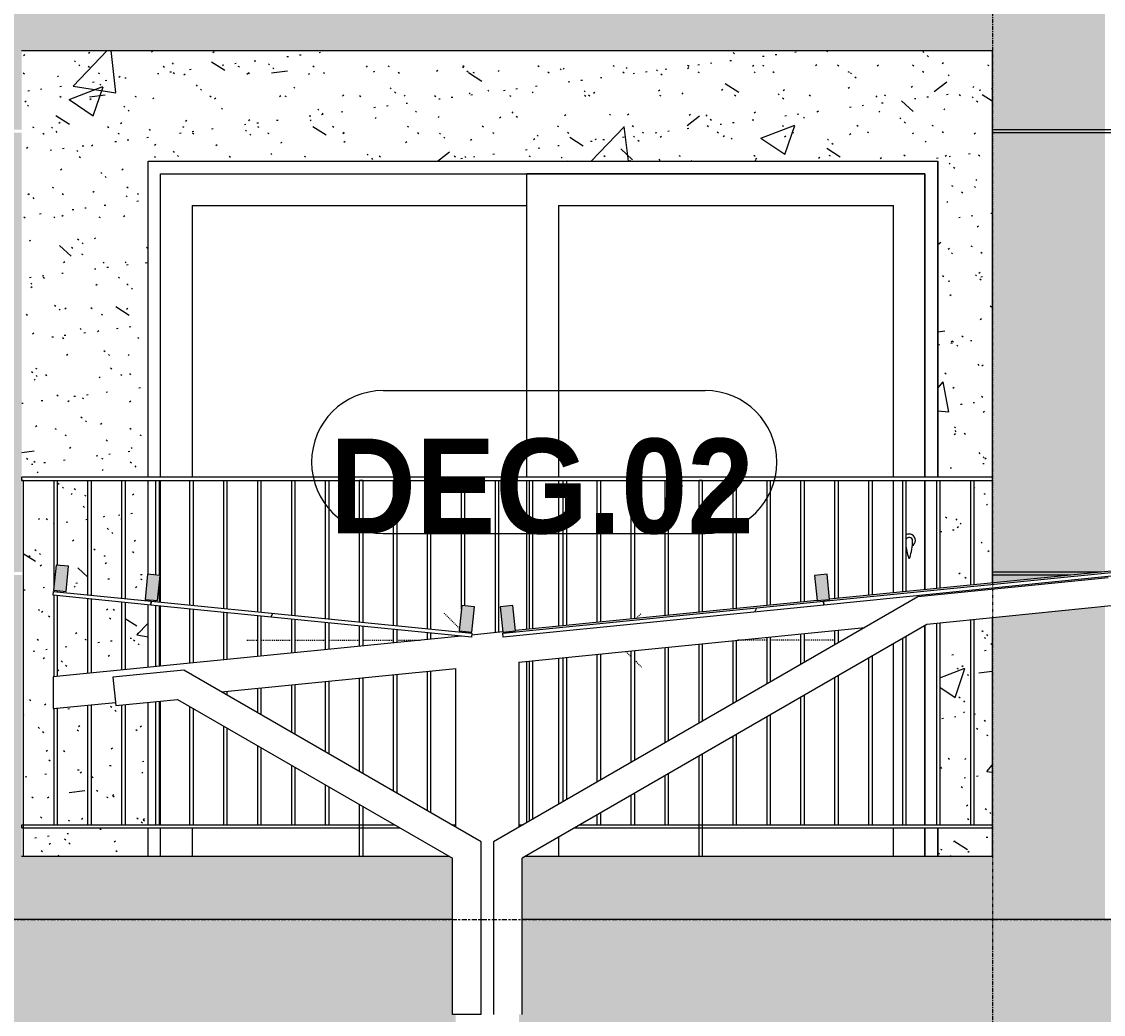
# Model space of a CAD drawing. Header units: millimetres. Extents: x 1240 to 198004, y -7796 to 35300.
# Drawn here: x 69962 to 73387, y 1900 to 5042 of the extents above; entities that cross this region are included whole.
import ezdxf

# ---------------------------------------------------------------- set-up
doc = ezdxf.new("R2010")
doc.units = ezdxf.units.MM
for name, pattern in [('Centre', [31.75, 6.35, -4.7625, 15.875, -4.7625]), ('Dash', [6, 3, -3]), ('Dash 1_8_', [6.35, 3.175, -3.175]), ('Grid Line', [22.225, 12.7, -3.175, 3.175, -3.175])]:
    doc.linetypes.add(name, pattern=pattern)
for name, color, linetype, lineweight in [('0-1', 7, 'Continuous', 5), ('A-AREA', 32, 'Dash 1_8_', 9), ('A-DOOR', 31, 'Continuous', 9), ('A-DOOR-FRAM', 31, 'Continuous', 9), ('A-DOOR-HDLN', 31, 'Dash', 18), ('A-DOOR-IDEN', 31, 'Continuous', 9), ('A-FLOR-HRAL', 11, 'Continuous', 9), ('A-FLOR-LEVL-2', 51, 'Centre', 9), ('A-GLAZ-CURT', 52, 'Continuous', 9), ('A-GLAZ-CWMG', 51, 'Continuous', 9), ('A-WALL', 113, 'Continuous', 9), ('A-WALL-PATT-2', 9, 'Continuous', 9), ('A-WALL-PATT-3', 111, 'Continuous', 5), ('I-WALL-1', 7, 'Continuous', 9), ('S-COLS', 52, 'Continuous', 9), ('S-GRID-1', 1, 'Grid Line', 9)]:
    doc.layers.add(name, color=color, linetype=linetype, lineweight=lineweight)
doc.styles.add('Arial_B_2', font='arialbd.ttf', dxfattribs={"width": 0.9, "height": 300})
pattern_1 = [(63.435, (2168, 104.33), (-0.0014, 1524.001), [532.463, -2875.304]), (63.435, (644, 104.33), (-0.0014, 1524.001), [532.463, -2875.304]), (63.435, (2897.55, 398.8), (-0.0014, 1524.001), [532.463, -2875.304]), (63.435, (1373.55, 398.8), (-0.0014, 1524.001), [532.463, -2875.304]), (63.435, (2787.1, 294.83), (-0.0014, 1524.001), [532.463, -2875.304]), (63.435, (1263.1, 294.83), (-0.0014, 1524.001), [532.463, -2875.304]), (63.435, (2674.6, 890.1), (-0.0014, 1524.001), [258.802, -3148.965]), (63.435, (1150.6, 890.1), (-0.0014, 1524.001), [258.802, -3148.965]), (63.435, (2600.96, 797.95), (-0.0014, 1524.001), [532.463, -2875.304]), (63.435, (1076.96, 797.95), (-0.0014, 1524.001), [532.463, -2875.304]), (63.435, (2613.95, 864.1), (-0.0014, 1524.001), [532.463, -2875.304]), (63.435, (1089.95, 864.1), (-0.0014, 1524.001), [532.463, -2875.304]), (63.435, (1999.1, 573.94), (-0.0014, 1524.001), [532.463, -2875.304]), (63.435, (475.1, 573.94), (-0.0014, 1524.001), [532.463, -2875.304]), (63.435, (2012.1, 651.9), (-0.0014, 1524.001), [532.463, -2875.304]), (63.435, (488.1, 651.9), (-0.0014, 1524.001), [532.463, -2875.304]), (63.435, (2015.6, 708.1), (-0.0014, 1524.001), [532.463, -2875.304]), (63.435, (491.6, 708.1), (-0.0014, 1524.001), [532.463, -2875.304])]

# ---------------------------------------------------------------- blocks, each defined once
blk = doc.blocks.new('NCV_TKTC_TANG 1_rvt-1-TKCS_MẶT ĐỨNG NỘI KHU 1')
at = {"layer": 'A-WALL-PATT-2'}
h = blk.add_hatch(dxfattribs=at)
h.set_pattern_fill('FP_5', color=256, style=0, pattern_type=2)
h.set_pattern_definition([(50, (377.7, 0), (1093.104, -95.634), [114.3, -1257.3]), (355, (377.7, 0), (-211.457, 1146.341), [91.44, -1005.84]), (100.451, (468.8, -8), (881.656, 1050.7), [97.14, -1068.54]), (46.184, (377.7, 304.8), (1626.475, -252.257), [171.45, -1885.95]), (96.636, (513.3, 283.8), (1424.416, 1484.565), [145.71, -1602.81]), (351.184, (377.7, 304.8), (1424.43, 1484.55), [137.16, -1508.76]), (21, (530.1, 228.6), (909.686, -613.591), [114.3, -1257.3]), (326, (530.1, 228.6), (370.812, 1105.129), [91.44, -1005.84]), (71.451, (606, 177.5), (1280.503, 491.528), [97.14, -1068.54]), (37.5, (377.74, 0), (18.5313, 507.3303), [50.292, -943.356, 50.292, -970.788, -1009.65]), (37.5, (377.74, 0), (18.5313, 507.3303), [-2014.728, 50.292, -959.358]), (7.5, (377.74, 0), (400.9178, 601.0836), [50.292, -531.876, 50.292, -920.496, -384.81]), (7.5, (377.74, 0), (400.9178, 601.0836), [-1552.956, 50.292, -334.518]), (327.5, (37.9, 0), (813.5452, -34.3737), [50.292, -330.708, 50.292, -1138.428, -1577.34]), (327.5, (37.9, 0), (813.5452, -34.3737), [-1569.72, 50.292, -1527.048]), (317.5, (-114.5, 0), (888.7755, 152.56), [50.292, -445.008, 50.292, -739.14, -1120.14]), (317.5, (-114.5, 0), (888.7755, 152.56), [-1284.732, 50.292, -1069.848])])
h.paths.add_polyline_path([(70309.3, 2400), (70362.4, 2400), (70362.4, 2490), (69966.9, 2490), (69966.9, 2400), (69996.9, 2400)])
h.paths.add_polyline_path([(72862.4, 2400), (73035.3, 2400), (73035.3, 2490), (72862.4, 2490), (72862.4, 2483.2)])
h.paths.add_polyline_path([(69966.9, 2500), (70064.4, 2500), (70064.4, 2867.8), (70061.8, 2867.6), (70061.8, 2968), (70064.4, 2968.3), (70064.4, 3226.1), (70061.2, 3226.5), (70062.8, 3238.4), (70064.4, 3238.4), (70064.4, 3590), (69966.9, 3590), (69966.9, 2867.6)])
h.paths.add_polyline_path([(72976.9, 2500), (73035.3, 2500), (73035.3, 3154.8), (72976.9, 3149), (72976.9, 2968)])
h.paths.add_polyline_path([(70362.4, 2500), (70362.4, 2887.6), (70289.4, 2880.3), (70289.4, 2500), (70309.3, 2500)])
h.paths.add_polyline_path([(72966.9, 2500), (72966.9, 3148), (72869.4, 3138.3), (72869.4, 2500), (72892.6, 2500)])
h.paths.add_polyline_path([(70074.4, 2500), (70171.9, 2500), (70171.9, 2878.6), (70074.4, 2867.6), (70074.4, 2866.9)])
h.paths.add_polyline_path([(70181.9, 2500), (70279.4, 2500), (70279.4, 2879.3), (70259.9, 2877.3), (70258.9, 2887.3), (70181.9, 2879.6), (70181.9, 2867.6)])
h.paths.add_polyline_path([(70074.4, 2969.3), (70171.9, 2979.1), (70171.9, 3215.4), (70074.4, 3225.1), (70074.4, 2995)])
h.paths.add_polyline_path([(70181.9, 2980.1), (70279.4, 2989.8), (70279.4, 3204.6), (70181.9, 3214.4), (70181.9, 2989.3)])
h.paths.add_polyline_path([(70289.4, 2990.8), (70362.4, 2998.1), (70362.4, 3196.4), (70289.4, 3203.6), (70289.4, 2995)])
h.paths.add_polyline_path([(70362.4, 3208.4), (70362.4, 3212.4), (70352.5, 3213.4), (70360.5, 3293), (70362.4, 3293), (70362.4, 3590), (70289.4, 3590), (70289.4, 3215.7), (70352.5, 3209.4)])
h.paths.add_polyline_path([(70279.4, 3216.7), (70279.4, 3590), (70181.9, 3590), (70181.9, 3226.5)])
h.paths.add_polyline_path([(70171.9, 3227.5), (70171.9, 3590), (70074.4, 3590), (70074.4, 3321.6), (70110.6, 3318), (70102.6, 3238.4), (70074.4, 3237.2), (70134.9, 3231.2)])
h.paths.add_polyline_path([(70074.4, 3238.4), (70102.6, 3238.4), (70074.4, 3241.2)])
h.paths.add_polyline_path([(72869.4, 3248.8), (72966.9, 3258.6), (72966.9, 3590), (72869.4, 3590), (72869.4, 3282)])
h.paths.add_polyline_path([(72976.9, 3259.6), (73035.3, 3265.4), (73035.3, 3590), (72976.9, 3590), (72976.9, 3282)])
h.paths.add_polyline_path([(70192, 3600), (70362.4, 3600), (70362.4, 4600), (72862.4, 4600), (72862.4, 3600), (73035.3, 3600), (73035.3, 4950), (69961.9, 4950), (69961.9, 3600), (70061.8, 3600)])
h = blk.add_hatch(dxfattribs=at)
h.set_pattern_fill('FP_4', color=256, style=0, pattern_type=2)
h.set_pattern_definition([(37.5, (377.74, 0), (-4.79953, 146.8239), [5.029, -110.795, 5.029, -124.511, -123.825]), (37.5, (377.74, 0), (-4.79953, 146.8239), [-245.364, 5.029, -118.796]), (7.5, (377.74, 0), (134.85743, 215.0472), [5.029, -57.455, 5.029, -99.365, -40.005]), (7.5, (377.74, 0), (134.85743, 215.0472), [-166.878, 5.029, -34.976]), (327.5, (284.02, 0), (237.29776, 0.4316), [5.029, -33.071, 5.029, -132.131, -179.07]), (327.5, (284.02, 0), (237.29776, 0.4316), [-175.26, 5.029, -174.041]), (317.5, (284.02, 0), (229.06706, 66.8792), [5.029, -14.021, 5.029, -84.887, -102.87]), (317.5, (284.02, 0), (229.06706, 66.8792), [-108.966, 5.029, -97.841])])
h.paths.add_polyline_path([(70309.3, 2400), (70362.4, 2400), (70362.4, 2490), (69966.9, 2490), (69966.9, 2400), (69996.9, 2400)])
h.paths.add_polyline_path([(72862.4, 2400), (73035.3, 2400), (73035.3, 2490), (72862.4, 2490), (72862.4, 2483.2)])
h.paths.add_polyline_path([(69966.9, 2500), (70064.4, 2500), (70064.4, 2867.8), (70061.8, 2867.6), (70061.8, 2968), (70064.4, 2968.3), (70064.4, 3226.1), (70061.2, 3226.5), (70062.8, 3238.4), (70064.4, 3238.4), (70064.4, 3590), (69966.9, 3590), (69966.9, 2867.6)])
h.paths.add_polyline_path([(72976.9, 2500), (73035.3, 2500), (73035.3, 3154.8), (72976.9, 3149), (72976.9, 2968)])
h.paths.add_polyline_path([(70362.4, 2500), (70362.4, 2887.6), (70289.4, 2880.3), (70289.4, 2500), (70309.3, 2500)])
h.paths.add_polyline_path([(72966.9, 2500), (72966.9, 3148), (72869.4, 3138.3), (72869.4, 2500), (72892.6, 2500)])
h.paths.add_polyline_path([(70074.4, 2500), (70171.9, 2500), (70171.9, 2878.6), (70074.4, 2867.6), (70074.4, 2866.9)])
h.paths.add_polyline_path([(70181.9, 2500), (70279.4, 2500), (70279.4, 2879.3), (70259.9, 2877.3), (70258.9, 2887.3), (70181.9, 2879.6), (70181.9, 2867.6)])
h.paths.add_polyline_path([(70074.4, 2969.3), (70171.9, 2979.1), (70171.9, 3215.4), (70074.4, 3225.1), (70074.4, 2995)])
h.paths.add_polyline_path([(70181.9, 2980.1), (70279.4, 2989.8), (70279.4, 3204.6), (70181.9, 3214.4), (70181.9, 2989.3)])
h.paths.add_polyline_path([(70289.4, 2990.8), (70362.4, 2998.1), (70362.4, 3196.4), (70289.4, 3203.6), (70289.4, 2995)])
h.paths.add_polyline_path([(70362.4, 3208.4), (70362.4, 3212.4), (70352.5, 3213.4), (70360.5, 3293), (70362.4, 3293), (70362.4, 3590), (70289.4, 3590), (70289.4, 3215.7), (70352.5, 3209.4)])
h.paths.add_polyline_path([(70279.4, 3216.7), (70279.4, 3590), (70181.9, 3590), (70181.9, 3226.5)])
h.paths.add_polyline_path([(70171.9, 3227.5), (70171.9, 3590), (70074.4, 3590), (70074.4, 3321.6), (70110.6, 3318), (70102.6, 3238.4), (70074.4, 3237.2), (70134.9, 3231.2)])
h.paths.add_polyline_path([(70074.4, 3238.4), (70102.6, 3238.4), (70074.4, 3241.2)])
h.paths.add_polyline_path([(72869.4, 3248.8), (72966.9, 3258.6), (72966.9, 3590), (72869.4, 3590), (72869.4, 3282)])
h.paths.add_polyline_path([(72976.9, 3259.6), (73035.3, 3265.4), (73035.3, 3590), (72976.9, 3590), (72976.9, 3282)])
h.paths.add_polyline_path([(70192, 3600), (70362.4, 3600), (70362.4, 4600), (72862.4, 4600), (72862.4, 3600), (73035.3, 3600), (73035.3, 4950), (69961.9, 4950), (69961.9, 3600), (70061.8, 3600)])
at = {"layer": 'I-WALL-1'}
for p, q in [((70362.4, 3600), (70362.4, 4600)), ((70362.4, 4600), (72862.4, 4600)), ((72862.4, 4600), (72862.4, 3600)), ((70362.4, 3292.8), (70362.4, 3590)), ((70362.4, 3208.4), (70362.4, 3212.4)), ((70362.4, 2998.1), (70362.4, 3196.4)), ((70362.4, 2500), (70362.4, 2887.6)), ((70362.4, 2400), (70362.4, 2490)), ((72862.4, 2490), (72862.4, 2400))]:
    blk.add_line(p, q, dxfattribs=at)
blk = doc.blocks.new('Railing - 10mm-V46-TKCS_MẶT ĐỨNG NỘI KHU 1')
at = {"layer": 'A-FLOR-HRAL'}
for p, q in [((70064.4, 3258.4), (70064.4, 3590)), ((70074.4, 3590), (70074.4, 3321.6)), ((70064.4, 3238.2), (70064.4, 3242.2)), ((70064.4, 2968.1), (70064.4, 3226.1)), ((70074.4, 3241.2), (70074.4, 3237.2)), ((70074.4, 3225.1), (70074.4, 2969.3)), ((70064.4, 2500), (70064.4, 2867.8)), ((70074.4, 2868.8), (70074.4, 2500))]:
    blk.add_line(p, q, dxfattribs=at)
blk = doc.blocks.new('Railing - 10mm-V47-TKCS_MẶT ĐỨNG NỘI KHU 1')
at = {"layer": 'A-FLOR-HRAL'}
for p, q in [((70171.9, 3227.5), (70171.9, 3590)), ((70181.9, 3590), (70181.9, 3226.5)), ((70171.9, 2979.1), (70171.9, 3215.4)), ((70181.9, 3214.4), (70181.9, 2980.1)), ((70171.9, 2500), (70171.9, 2878.6)), ((70181.9, 2879.6), (70181.9, 2500))]:
    blk.add_line(p, q, dxfattribs=at)
blk = doc.blocks.new('Railing - 10mm-V48-TKCS_MẶT ĐỨNG NỘI KHU 1')
at = {"layer": 'A-FLOR-HRAL'}
for p, q in [((70279.4, 3216.7), (70279.4, 3590)), ((70289.4, 3590), (70289.4, 3215.7)), ((70279.4, 2989.8), (70279.4, 3204.6)), ((70289.4, 3203.6), (70289.4, 2990.8)), ((70279.4, 2500), (70279.4, 2879.3)), ((70289.4, 2880.3), (70289.4, 2500))]:
    blk.add_line(p, q, dxfattribs=at)
blk = doc.blocks.new('Railing - 10mm-V49-TKCS_MẶT ĐỨNG NỘI KHU 1')
at = {"layer": 'A-FLOR-HRAL'}
for p, q in [((70386.9, 3290.4), (70386.9, 3590)), ((70396.9, 3590), (70396.9, 3289.4)), ((70396.9, 3255.8), (70396.9, 3205)), ((70386.9, 3206), (70386.9, 3210)), ((70386.9, 3000.6), (70386.9, 3193.9)), ((70396.9, 3192.9), (70396.9, 3001.6)), ((70386.9, 2500), (70386.9, 2890)), ((70396.9, 2891), (70396.9, 2500))]:
    blk.add_line(p, q, dxfattribs=at)
blk = doc.blocks.new('Railing - 10mm-V50-TKCS_MẶT ĐỨNG NỘI KHU 1')
at = {"layer": 'A-FLOR-HRAL'}
for p, q in [((70494.4, 3195.2), (70494.4, 3590)), ((70504.4, 3590), (70504.4, 3194.2)), ((70494.4, 3011.3), (70494.4, 3183.2)), ((70504.4, 3182.2), (70504.4, 3012.3)), ((70494.4, 2500), (70494.4, 2874.5)), ((70504.4, 2868.8), (70504.4, 2500))]:
    blk.add_line(p, q, dxfattribs=at)
blk = doc.blocks.new('Railing - 10mm-V51-TKCS_MẶT ĐỨNG NỘI KHU 1')
at = {"layer": 'A-FLOR-HRAL'}
for p, q in [((70601.9, 3184.5), (70601.9, 3590)), ((70611.9, 3590), (70611.9, 3183.5)), ((70601.9, 3022.1), (70601.9, 3172.4)), ((70611.9, 3171.4), (70611.9, 3023.1)), ((70601.9, 2916.4), (70601.9, 2921.6)), ((70611.9, 2922.6), (70611.9, 2910.6)), ((70601.9, 2500), (70601.9, 2812.5)), ((70611.9, 2806.7), (70611.9, 2500))]:
    blk.add_line(p, q, dxfattribs=at)
blk = doc.blocks.new('Railing - 10mm-V52-TKCS_MẶT ĐỨNG NỘI KHU 1')
at = {"layer": 'A-FLOR-HRAL'}
for p, q in [((70709.4, 3173.7), (70709.4, 3590)), ((70719.4, 3590), (70719.4, 3172.7)), ((70709.4, 3032.8), (70709.4, 3161.7)), ((70719.4, 3160.7), (70719.4, 3033.8)), ((70709.4, 2854.3), (70709.4, 2932.3)), ((70719.4, 2933.3), (70719.4, 2848.6)), ((70709.4, 2500), (70709.4, 2750.4)), ((70719.4, 2744.6), (70719.4, 2500))]:
    blk.add_line(p, q, dxfattribs=at)
blk = doc.blocks.new('Railing - 10mm-V53-TKCS_MẶT ĐỨNG NỘI KHU 1')
at = {"layer": 'A-FLOR-HRAL'}
for p, q in [((70816.9, 3163), (70816.9, 3590)), ((70826.9, 3590), (70826.9, 3162)), ((70816.9, 3043.6), (70816.9, 3150.9)), ((70826.9, 3149.9), (70826.9, 3044.6)), ((70816.9, 2792.3), (70816.9, 2943.1)), ((70826.9, 2944.1), (70826.9, 2786.5)), ((70816.9, 2500), (70816.9, 2688.3)), ((70826.9, 2682.6), (70826.9, 2500))]:
    blk.add_line(p, q, dxfattribs=at)
blk = doc.blocks.new('Railing - 10mm-V54-TKCS_MẶT ĐỨNG NỘI KHU 1')
at = {"layer": 'A-FLOR-HRAL'}
for p, q in [((70924.4, 3152.2), (70924.4, 3590)), ((70934.4, 3590), (70934.4, 3151.2)), ((70924.4, 3054.3), (70924.4, 3140.2)), ((70934.4, 3139.2), (70934.4, 3055.3)), ((70924.4, 2730.2), (70924.4, 2953.8)), ((70934.4, 2954.8), (70934.4, 2724.4)), ((70924.4, 2500), (70924.4, 2626.3)), ((70934.4, 2620.5), (70934.4, 2500))]:
    blk.add_line(p, q, dxfattribs=at)
blk = doc.blocks.new('Railing - 50 x 10mm-V55-TKCS_MẶT ĐỨNG NỘI KHU 1')
at = {"layer": 'A-FLOR-HRAL'}
for p, q in [((71041.9, 3590), (71031.9, 3590)), ((71031.9, 3141.5), (71031.9, 3590)), ((71041.9, 3590), (71041.9, 3140.5)), ((71031.9, 3065.1), (71031.9, 3129.4)), ((71041.9, 3128.4), (71041.9, 3066.1)), ((71031.9, 2668.1), (71031.9, 2964.6)), ((71041.9, 2965.6), (71041.9, 2662.4)), ((71031.9, 2400), (71031.9, 2564.2)), ((71041.9, 2558.4), (71041.9, 2400))]:
    blk.add_line(p, q, dxfattribs=at)
blk = doc.blocks.new('Railing - 10mm-V56-TKCS_MẶT ĐỨNG NỘI KHU 1')
at = {"layer": 'A-FLOR-HRAL'}
for p, q in [((71139.4, 3130.7), (71139.4, 3590)), ((71149.4, 3590), (71149.4, 3129.7)), ((71139.4, 3075.8), (71139.4, 3118.7)), ((71149.4, 3117.7), (71149.4, 3076.8)), ((71139.4, 2606.1), (71139.4, 2975.3)), ((71149.4, 2976.3), (71149.4, 2600.3)), ((71139.4, 2500), (71139.4, 2502.1))]:
    blk.add_line(p, q, dxfattribs=at)
blk = doc.blocks.new('Railing - 10mm-V57-TKCS_MẶT ĐỨNG NỘI KHU 1')
at = {"layer": 'A-FLOR-HRAL'}
for p, q in [((71246.9, 3120), (71246.9, 3590)), ((71256.9, 3590), (71256.9, 3119)), ((71246.9, 3086.6), (71246.9, 3107.9)), ((71256.9, 3106.9), (71256.9, 3087.6)), ((71246.9, 2544), (71246.9, 2986.1)), ((71256.9, 2987.1), (71256.9, 2538.2))]:
    blk.add_line(p, q, dxfattribs=at)
blk = doc.blocks.new('Railing - 10mm-V58-TKCS_MẶT ĐỨNG NỘI KHU 1')
at = {"layer": 'A-FLOR-HRAL'}
for p, q in [((71354.4, 3182.8), (71354.4, 3590)), ((71364.4, 3590), (71364.4, 3192.6)), ((71354.4, 3109.2), (71354.4, 3113.2)), ((71364.4, 3112.2), (71364.4, 3108.2))]:
    blk.add_line(p, q, dxfattribs=at)
blk = doc.blocks.new('Railing - 10mm-V59-TKCS_MẶT ĐỨNG NỘI KHU 1')
at = {"layer": 'A-FLOR-HRAL'}
for p, q in [((71461.9, 3108.1), (71461.9, 3590)), ((71471.9, 3590), (71471.9, 3109.1))]:
    blk.add_line(p, q, dxfattribs=at)
blk = doc.blocks.new('Railing - 10mm-V60-TKCS_MẶT ĐỨNG NỘI KHU 1')
at = {"layer": 'A-FLOR-HRAL'}
for p, q in [((71569.4, 3118.8), (71569.4, 3590)), ((71579.4, 3590), (71579.4, 3119.8)), ((71569.4, 2511.5), (71569.4, 3018.3)), ((71579.4, 3019.3), (71579.4, 2517.2))]:
    blk.add_line(p, q, dxfattribs=at)
blk = doc.blocks.new('Railing - 10mm-V61-TKCS_MẶT ĐỨNG NỘI KHU 1')
at = {"layer": 'A-FLOR-HRAL'}
for p, q in [((71676.9, 3129.6), (71676.9, 3590)), ((71686.9, 3590), (71686.9, 3130.6)), ((71676.9, 2573.5), (71676.9, 3029.1)), ((71686.9, 3030.1), (71686.9, 2579.3))]:
    blk.add_line(p, q, dxfattribs=at)
blk = doc.blocks.new('Railing - 10mm-V62-TKCS_MẶT ĐỨNG NỘI KHU 1')
at = {"layer": 'A-FLOR-HRAL'}
for p, q in [((71784.4, 3140.3), (71784.4, 3590)), ((71794.4, 3590), (71794.4, 3141.3)), ((71784.4, 2635.6), (71784.4, 3039.8)), ((71794.4, 3040.8), (71794.4, 2641.4)), ((71794.4, 2537.5), (71794.4, 2500)), ((71784.4, 2500), (71784.4, 2531.7))]:
    blk.add_line(p, q, dxfattribs=at)
blk = doc.blocks.new('Railing - 10mm-V63-TKCS_MẶT ĐỨNG NỘI KHU 1')
at = {"layer": 'A-FLOR-HRAL'}
for p, q in [((71891.9, 3151.1), (71891.9, 3590)), ((71901.9, 3590), (71901.9, 3152.1)), ((71891.9, 2697.7), (71891.9, 3050.6)), ((71901.9, 3051.6), (71901.9, 2703.4)), ((71891.9, 2500), (71891.9, 2593.7)), ((71901.9, 2599.5), (71901.9, 2500))]:
    blk.add_line(p, q, dxfattribs=at)
blk = doc.blocks.new('Railing - 10mm-V64-TKCS_MẶT ĐỨNG NỘI KHU 1')
at = {"layer": 'A-FLOR-HRAL'}
for p, q in [((71999.4, 3161.8), (71999.4, 3590)), ((72009.4, 3590), (72009.4, 3162.8)), ((71999.4, 2759.7), (71999.4, 3061.3)), ((72009.4, 3062.3), (72009.4, 2765.5)), ((71999.4, 2500), (71999.4, 2655.8)), ((72009.4, 2661.6), (72009.4, 2500))]:
    blk.add_line(p, q, dxfattribs=at)
blk = doc.blocks.new('Railing - 50 x 10mm-V65-TKCS_MẶT ĐỨNG NỘI KHU 1')
at = {"layer": 'A-FLOR-HRAL'}
for p, q in [((72116.9, 3590), (72106.9, 3590)), ((72106.9, 3172.6), (72106.9, 3590)), ((72116.9, 3590), (72116.9, 3173.6)), ((72106.9, 2821.8), (72106.9, 3072.1)), ((72116.9, 3073.1), (72116.9, 2827.6)), ((72106.9, 2400), (72106.9, 2717.9)), ((72116.9, 2723.6), (72116.9, 2400))]:
    blk.add_line(p, q, dxfattribs=at)
blk = doc.blocks.new('Railing - 10mm-V66-TKCS_MẶT ĐỨNG NỘI KHU 1')
at = {"layer": 'A-FLOR-HRAL'}
for p, q in [((72214.4, 3183.3), (72214.4, 3590)), ((72224.4, 3590), (72224.4, 3184.3)), ((72214.4, 2883.9), (72214.4, 3082.8)), ((72224.4, 3083.8), (72224.4, 2889.6)), ((72214.4, 2500), (72214.4, 2779.9)), ((72224.4, 2785.7), (72224.4, 2500))]:
    blk.add_line(p, q, dxfattribs=at)
blk = doc.blocks.new('Railing - 10mm-V67-TKCS_MẶT ĐỨNG NỘI KHU 1')
at = {"layer": 'A-FLOR-HRAL'}
for p, q in [((72321.9, 3194.1), (72321.9, 3590)), ((72331.9, 3590), (72331.9, 3195.1)), ((72321.9, 2945.9), (72321.9, 3093.6)), ((72331.9, 3094.6), (72331.9, 2951.7)), ((72331.9, 2847.8), (72331.9, 2500)), ((72321.9, 2500), (72321.9, 2842))]:
    blk.add_line(p, q, dxfattribs=at)
blk = doc.blocks.new('Railing - 10mm-V68-TKCS_MẶT ĐỨNG NỘI KHU 1')
at = {"layer": 'A-FLOR-HRAL'}
for p, q in [((72429.4, 3204.8), (72429.4, 3590)), ((72439.4, 3590), (72439.4, 3205.8)), ((72429.4, 3008), (72429.4, 3104.3)), ((72439.4, 3105.3), (72439.4, 3013.8)), ((72429.4, 2500), (72429.4, 2904.1)), ((72439.4, 2909.8), (72439.4, 2500))]:
    blk.add_line(p, q, dxfattribs=at)
blk = doc.blocks.new('Railing - 10mm-V69-TKCS_MẶT ĐỨNG NỘI KHU 1')
at = {"layer": 'A-FLOR-HRAL'}
for p, q in [((72536.9, 3215.6), (72536.9, 3590)), ((72546.9, 3590), (72546.9, 3216.6)), ((72536.9, 3070), (72536.9, 3115.1)), ((72546.9, 3116.1), (72546.9, 3075.8)), ((72536.9, 2500), (72536.9, 2966.1)), ((72546.9, 2971.9), (72546.9, 2500))]:
    blk.add_line(p, q, dxfattribs=at)
blk = doc.blocks.new('Railing - 10mm-V70-TKCS_MẶT ĐỨNG NỘI KHU 1')
at = {"layer": 'A-FLOR-HRAL'}
for p, q in [((72644.4, 3226.3), (72644.4, 3590)), ((72654.4, 3590), (72654.4, 3227.3)), ((72644.4, 2500), (72644.4, 3028.2)), ((72654.4, 3034), (72654.4, 2500))]:
    blk.add_line(p, q, dxfattribs=at)
blk = doc.blocks.new('Railing - 10mm-V71-TKCS_MẶT ĐỨNG NỘI KHU 1')
at = {"layer": 'A-FLOR-HRAL'}
for p, q in [((72751.9, 3237.1), (72751.9, 3590)), ((72761.9, 3590), (72761.9, 3238.1)), ((72751.9, 2500), (72751.9, 3090.3)), ((72761.9, 3096), (72761.9, 2500))]:
    blk.add_line(p, q, dxfattribs=at)
blk = doc.blocks.new('Railing - 10mm-V72-TKCS_MẶT ĐỨNG NỘI KHU 1')
at = {"layer": 'A-FLOR-HRAL'}
for p, q in [((72859.4, 3247.8), (72859.4, 3590)), ((72869.4, 3590), (72869.4, 3248.8)), ((72859.4, 2500), (72859.4, 3137.3)), ((72869.4, 3138.3), (72869.4, 2500))]:
    blk.add_line(p, q, dxfattribs=at)
blk = doc.blocks.new('Railing - 10mm-V73-TKCS_MẶT ĐỨNG NỘI KHU 1')
at = {"layer": 'A-FLOR-HRAL'}
for p, q in [((72966.9, 3258.6), (72966.9, 3590)), ((72976.9, 3590), (72976.9, 3259.6)), ((72966.9, 2500), (72966.9, 3148)), ((72976.9, 3149), (72976.9, 2500))]:
    blk.add_line(p, q, dxfattribs=at)
blk = doc.blocks.new('Railing - 50 x 10mm-V74-TKCS_MẶT ĐỨNG NỘI KHU 1')
at = {"layer": 'A-FLOR-HRAL'}
for q in [(69961.8, 3590), (69966.9, 2400)]:
    blk.add_line((69966.9, 3590), q, dxfattribs=at)
blk = doc.blocks.new('Railing - Railing-1598455-TKCS_MẶT ĐỨNG NỘI KHU 1')
at = {"layer": 'A-FLOR-HRAL'}
for p, q in [((69961.9, 2490), (69961.9, 2500)), ((69961.9, 2500), (71143.1, 2500)), ((69961.9, 2490), (71160.5, 2490)), ((71323.1, 2500), (71336.3, 2500)), ((71536.3, 2500), (71549.5, 2500)), ((71712.2, 2490), (73035.3, 2490)), ((71729.5, 2500), (73035.3, 2500))]:
    blk.add_line(p, q, dxfattribs=at)
for name in ['Railing - 50 x 10mm-V74-TKCS_MẶT ĐỨNG NỘI KHU 1', 'Railing - 10mm-V46-TKCS_MẶT ĐỨNG NỘI KHU 1', 'Railing - 10mm-V47-TKCS_MẶT ĐỨNG NỘI KHU 1', 'Railing - 10mm-V48-TKCS_MẶT ĐỨNG NỘI KHU 1', 'Railing - 10mm-V49-TKCS_MẶT ĐỨNG NỘI KHU 1', 'Railing - 10mm-V50-TKCS_MẶT ĐỨNG NỘI KHU 1', 'Railing - 10mm-V51-TKCS_MẶT ĐỨNG NỘI KHU 1', 'Railing - 10mm-V52-TKCS_MẶT ĐỨNG NỘI KHU 1', 'Railing - 10mm-V53-TKCS_MẶT ĐỨNG NỘI KHU 1', 'Railing - 10mm-V54-TKCS_MẶT ĐỨNG NỘI KHU 1', 'Railing - 50 x 10mm-V55-TKCS_MẶT ĐỨNG NỘI KHU 1', 'Railing - 10mm-V56-TKCS_MẶT ĐỨNG NỘI KHU 1', 'Railing - 10mm-V57-TKCS_MẶT ĐỨNG NỘI KHU 1', 'Railing - 10mm-V58-TKCS_MẶT ĐỨNG NỘI KHU 1', 'Railing - 10mm-V59-TKCS_MẶT ĐỨNG NỘI KHU 1', 'Railing - 10mm-V60-TKCS_MẶT ĐỨNG NỘI KHU 1', 'Railing - 10mm-V61-TKCS_MẶT ĐỨNG NỘI KHU 1', 'Railing - 10mm-V62-TKCS_MẶT ĐỨNG NỘI KHU 1', 'Railing - 10mm-V63-TKCS_MẶT ĐỨNG NỘI KHU 1', 'Railing - 10mm-V64-TKCS_MẶT ĐỨNG NỘI KHU 1', 'Railing - 50 x 10mm-V65-TKCS_MẶT ĐỨNG NỘI KHU 1', 'Railing - 10mm-V66-TKCS_MẶT ĐỨNG NỘI KHU 1', 'Railing - 10mm-V67-TKCS_MẶT ĐỨNG NỘI KHU 1', 'Railing - 10mm-V68-TKCS_MẶT ĐỨNG NỘI KHU 1', 'Railing - 10mm-V69-TKCS_MẶT ĐỨNG NỘI KHU 1', 'Railing - 10mm-V70-TKCS_MẶT ĐỨNG NỘI KHU 1', 'Railing - 10mm-V71-TKCS_MẶT ĐỨNG NỘI KHU 1', 'Railing - 10mm-V72-TKCS_MẶT ĐỨNG NỘI KHU 1', 'Railing - 10mm-V73-TKCS_MẶT ĐỨNG NỘI KHU 1']:
    blk.add_blockref(name, (0, 0))
blk = doc.blocks.new('Top Rail Type - Top Rail_Internal_-1598459-TKCS_MẶT ĐỨNG NỘI KHU 1')
at = {"layer": 'A-FLOR-HRAL'}
for p, q in [((69961.9, 3590), (69961.9, 3600)), ((73035.3, 3600), (69961.9, 3600)), ((69961.9, 3590), (73035.3, 3590))]:
    blk.add_line(p, q, dxfattribs=at)
blk = doc.blocks.new('TRỤ ĐỂ XE - TRỤ ĐỂ XE-V129-TKCS_MẶT ĐỨNG NỘI KHU 1')
at = {"layer": 'S-COLS'}
for p, q in [((73475.4, 3309.4), (72520.1, 3213.9)), ((73402.3, 3282), (72799.6, 3221.7)), ((72799.6, 3221.7), (71456.3, 2446.2)), ((72480.3, 3209.9), (71525.1, 3114.4)), ((73411.3, 3192.4), (72827.8, 3134.1)), ((71536.3, 3015), (72631.2, 3124.5)), ((72827.8, 3134.1), (71546.3, 2394.2)), ((71353.7, 3097.2), (70061.8, 2968)), ((71485.3, 3110.4), (71386.4, 3100.5)), ((71536.3, 3015), (71536.3, 2492.4)), ((70475.6, 2989.3), (70250.9, 2966.9)), ((71416.3, 2446.2), (70475.6, 2989.3)), ((70594.3, 2920.8), (71336.3, 2995)), ((71336.3, 2492.4), (71336.3, 2995)), ((70061.8, 2968), (70061.8, 2867.6)), ((70250.9, 2966.9), (70259.9, 2877.3)), ((70061.8, 2867.6), (70258.9, 2887.3)), ((70259.9, 2877.3), (70455.7, 2896.9)), ((70455.7, 2896.9), (71326.3, 2394.2)), ((71416.3, 1900), (71416.3, 2446.2)), ((71456.3, 2446.2), (71456.3, 1900)), ((71326.3, 1900), (71326.3, 2394.2)), ((71546.3, 1900), (71546.3, 2394.2)), ((71416.3, 1900), (71326.3, 1900))]:
    blk.add_line(p, q, dxfattribs=at)
blk = doc.blocks.new('DEG_02-DEG_03 - DEG_02-2500x2400mm-CỬA ĐI 02 CÁNH TRƯỢT-V165-TKCS_MẶT ĐỨNG NỘI KHU 1')
at = {"layer": 'A-DOOR'}
for p, q in [((72821.9, 4560), (71561.9, 4560)), ((71561.9, 3600), (71561.9, 4560)), ((72821.9, 4560), (72821.9, 3600)), ((70501.9, 4460), (70501.9, 3600)), ((70501.9, 4460), (71561.9, 4460)), ((71661.9, 4460), (71661.9, 3600)), ((71661.9, 4460), (72721.9, 4460)), ((72721.9, 3600), (72721.9, 4460)), ((71561.9, 3118.1), (71561.9, 3590)), ((71661.9, 3590), (71661.9, 3128.1)), ((72721.9, 3234.1), (72721.9, 3590)), ((72821.9, 3590), (72821.9, 3244.1)), ((72821.9, 3130.7), (72821.9, 2500)), ((72721.9, 2500), (72721.9, 3072.9)), ((71561.9, 2507.1), (71561.9, 3017.6)), ((71661.9, 3027.6), (71661.9, 2564.9)), ((70501.9, 2490), (70501.9, 2400)), ((72721.9, 2400), (72721.9, 2490)), ((72821.9, 2490), (72821.9, 2400)), ((71661.9, 2460.9), (71661.9, 2400)), ((71561.9, 2400), (71561.9, 2403.2))]:
    blk.add_line(p, q, dxfattribs=at)
at = {"layer": 'A-DOOR', "flags": 128}
blk.add_lwpolyline([(72773.4, 3408.7), (72773.4, 3408.7), (72773.4, 3408.7), (72773.4, 3408.7), (72773.4, 3408.7), (72773.3, 3408.7), (72773.3, 3408.7), (72773.3, 3408.7), (72773.3, 3408.7), (72773.3, 3408.7), (72773.2, 3408.7), (72773.2, 3408.7), (72773.2, 3408.7), (72773.2, 3408.7), (72773.1, 3408.7), (72773.1, 3408.7), (72773.1, 3408.7), (72773, 3408.7), (72773, 3408.7), (72772.9, 3408.7), (72772.9, 3408.7), (72772.8, 3408.7), (72772.8, 3408.7), (72772.7, 3408.7), (72772.7, 3408.7), (72772.6, 3408.7), (72772.6, 3408.7), (72772.5, 3408.7), (72772.5, 3408.7), (72772.4, 3408.7), (72772.4, 3408.7), (72772.3, 3408.7), (72772.3, 3408.7), (72772.2, 3408.7), (72772.1, 3408.7), (72772.1, 3408.7), (72772, 3408.7), (72772, 3408.7), (72771.9, 3408.7), (72771.8, 3408.7), (72771.8, 3408.7), (72771.7, 3408.7), (72771.7, 3408.7), (72771.6, 3408.7), (72771.5, 3408.7), (72771.5, 3408.7), (72771.4, 3408.7), (72771.4, 3408.7), (72771.3, 3408.7), (72771.3, 3408.7), (72771.2, 3408.7), (72771.2, 3408.7), (72771.1, 3408.7), (72771.1, 3408.7), (72771, 3408.7), (72771, 3408.7), (72770.9, 3408.7), (72770.9, 3408.7), (72770.8, 3408.7), (72770.8, 3408.7), (72770.7, 3408.7), (72770.7, 3408.7), (72770.7, 3408.7), (72770.6, 3408.7), (72770.6, 3408.7), (72770.6, 3408.7), (72770.5, 3408.7), (72770.5, 3408.7), (72770.5, 3408.7), (72770.5, 3408.7), (72770.5, 3408.7), (72770.4, 3408.7), (72770.4, 3408.7), (72770.4, 3408.7), (72770.4, 3408.7), (72770.4, 3408.7), (72770.4, 3408.7)], dxfattribs=at)
at = {"layer": 'A-DOOR'}
for centre, radius, start, end in [((72771.9, 3400), 20, 0, 119.979), ((72770.4, 3399.2), 9.45, 90, 150), ((72773.4, 3399.2), 9.45, 0, 90), ((72618.1, 3399.2), 164.8, 340.866, 0), ((72771.9, 3400), 20, 300, 0), ((72925.7, 3399.2), 164.8, 183.9988, 199.134), ((72772.3, 3346), 2.34, 199.134, 261.031), ((72771.5, 3346), 2.34, 278.969, 340.866)]:
    blk.add_arc(centre, radius, start, end, dxfattribs=at)
at = {"layer": 'A-DOOR-FRAM'}
for p, q in [((72861.9, 4600), (72861.9, 3600)), ((70401.9, 3600), (70401.9, 4560)), ((70401.9, 4560), (72821.9, 4560)), ((72821.9, 3600), (72821.9, 4560)), ((70401.9, 3204.5), (70401.9, 3590)), ((72821.9, 3244.1), (72821.9, 3590)), ((70401.9, 3002.1), (70401.9, 3192.4)), ((72821.9, 2500), (72821.9, 3130.7)), ((70401.9, 2500), (70401.9, 2891.5)), ((70401.9, 2400), (70401.9, 2490)), ((72821.9, 2400), (72821.9, 2490)), ((72861.9, 2490), (72861.9, 2400))]:
    blk.add_line(p, q, dxfattribs=at)
at = {"layer": 'A-DOOR-HDLN'}
for p, q in [((71348.2, 3120.7), (71299.8, 3169.1)), ((71907.5, 3152.6), (71924, 3169.1)), ((70674.6, 3084.2), (70709.4, 3084.2)), ((70719.4, 3084.2), (70816.9, 3084.2)), ((70826.9, 3084.2), (70924.4, 3084.2)), ((70934.4, 3084.2), (71031.9, 3084.2)), ((71041.9, 3084.2), (71139.4, 3084.2)), ((71149.4, 3084.2), (71223.6, 3084.2)), ((72321.9, 3084.2), (72228.6, 3084.2)), ((72429.4, 3084.2), (72331.9, 3084.2)), ((72536.9, 3084.2), (72439.4, 3084.2)), ((72549.1, 3084.2), (72546.9, 3084.2)), ((71874.5, 3048.8), (71891.9, 3031.5)), ((71901.9, 3021.5), (71924, 2999.4))]:
    blk.add_line(p, q, dxfattribs=at)
blk = doc.blocks.new('System Panel - Glazed-4717224-TKCS_MẶT ĐỨNG NỘI KHU 1')
at = {"layer": 'A-GLAZ-CURT'}
h = blk.add_hatch(dxfattribs=at)
h.set_pattern_fill('FP_7', color=256, style=0, pattern_type=2)
h.set_pattern_definition(pattern_1)
h.paths.add_polyline_path([(71385.7, 3094), (71386.9, 3106), (70372, 3207.5), (70370.8, 3195.5), (70955.1, 3137.1)])
for p, q in [((70370.8, 3195.5), (70372, 3207.5)), ((71385.7, 3094), (70370.8, 3195.5)), ((70372, 3207.5), (71386.9, 3106)), ((71386.9, 3106), (71385.7, 3094))]:
    blk.add_line(p, q, dxfattribs=at)
blk = doc.blocks.new('Rectangular Mullion - 40 x 80mm-4717217-TKCS_MẶT ĐỨNG NỘI KHU 1')
at = {"layer": 'A-GLAZ-CWMG'}
blk.add_hatch(color=256, dxfattribs=at).paths.add_polyline_path([(71387.3, 3110), (71395.3, 3189.6), (71355.5, 3193.5), (71347.5, 3113.9)])
for p, q in [((71355.5, 3193.5), (71347.5, 3113.9)), ((71395.3, 3189.6), (71355.5, 3193.5)), ((71387.3, 3110), (71395.3, 3189.6)), ((71347.5, 3113.9), (71387.3, 3110))]:
    blk.add_line(p, q, dxfattribs=at)
blk = doc.blocks.new('Rectangular Mullion - 40 x 80mm-4717218-TKCS_MẶT ĐỨNG NỘI KHU 1')
at = {"layer": 'A-GLAZ-CWMG'}
blk.add_hatch(color=256, dxfattribs=at).paths.add_polyline_path([(70102.6, 3238.4), (70110.6, 3318), (70070.8, 3322), (70062.8, 3242.4)])
for p, q in [((70070.8, 3322), (70062.8, 3242.4)), ((70110.6, 3318), (70070.8, 3322)), ((70102.6, 3238.4), (70110.6, 3318)), ((70062.8, 3242.4), (70102.6, 3238.4))]:
    blk.add_line(p, q, dxfattribs=at)
blk = doc.blocks.new('System Panel - Glazed-4717283-TKCS_MẶT ĐỨNG NỘI KHU 1')
at = {"layer": 'A-GLAZ-CURT'}
for p, q in [((70061.2, 3226.5), (70062.4, 3238.4)), ((70370.8, 3195.5), (70061.2, 3226.5)), ((70062.4, 3238.4), (70372, 3207.5)), ((70372, 3207.5), (70370.8, 3195.5))]:
    blk.add_line(p, q, dxfattribs=at)
blk = doc.blocks.new('Rectangular Mullion - 40 x 80mm-4717223-TKCS_MẶT ĐỨNG NỘI KHU 1')
at = {"layer": 'A-GLAZ-CWMG'}
blk.add_hatch(color=256, dxfattribs=at).paths.add_polyline_path([(70392.3, 3209.4), (70400.3, 3289), (70360.5, 3293), (70352.5, 3213.4)])
for p, q in [((70360.5, 3293), (70352.5, 3213.4)), ((70400.3, 3289), (70360.5, 3293)), ((70392.3, 3209.4), (70400.3, 3289)), ((70352.5, 3213.4), (70392.3, 3209.4))]:
    blk.add_line(p, q, dxfattribs=at)
blk = doc.blocks.new('System Panel - Glazed-V264-TKCS_MẶT ĐỨNG NỘI KHU 1')
at = {"layer": 'A-GLAZ-CURT'}
h = blk.add_hatch(dxfattribs=at)
h.set_pattern_fill('FP_7', color=256, style=0, pattern_type=2)
h.set_pattern_definition(pattern_1)
h.paths.add_polyline_path([(71486.9, 3094), (72501.9, 3195.5), (72500.7, 3207.5), (71485.7, 3106)])
for p, q in [((71485.7, 3106), (72500.7, 3207.5)), ((72501.9, 3195.5), (71486.9, 3094)), ((72500.7, 3207.5), (72501.9, 3195.5)), ((71486.9, 3094), (71485.7, 3106))]:
    blk.add_line(p, q, dxfattribs=at)
blk = doc.blocks.new('Rectangular Mullion - 40 x 80mm-4717266-TKCS_MẶT ĐỨNG NỘI KHU 1')
at = {"layer": 'A-GLAZ-CWMG'}
blk.add_hatch(color=256, dxfattribs=at).paths.add_polyline_path([(71485.3, 3110), (71525.1, 3113.9), (71517.2, 3193.5), (71477.4, 3189.6)])
for p, q in [((71517.2, 3193.5), (71477.4, 3189.6)), ((71477.4, 3189.6), (71485.3, 3110)), ((71525.1, 3113.9), (71517.2, 3193.5)), ((71485.3, 3110), (71525.1, 3113.9))]:
    blk.add_line(p, q, dxfattribs=at)
blk = doc.blocks.new('System Panel - Glazed-4717216-TKCS_MẶT ĐỨNG NỘI KHU 1')
at = {"layer": 'A-GLAZ-CURT'}
for p, q in [((72500.7, 3207.5), (73495.7, 3306.9)), ((73496.9, 3295), (72501.9, 3195.5)), ((73495.7, 3306.9), (73496.9, 3295)), ((72501.9, 3195.5), (72500.7, 3207.5))]:
    blk.add_line(p, q, dxfattribs=at)
blk = doc.blocks.new('Rectangular Mullion - 40 x 80mm-4717265-TKCS_MẶT ĐỨNG NỘI KHU 1')
at = {"layer": 'A-GLAZ-CWMG'}
blk.add_hatch(color=256, dxfattribs=at).paths.add_polyline_path([(72480.4, 3209.4), (72520.2, 3213.4), (72512.2, 3293), (72472.4, 3289)])
for p, q in [((72512.2, 3293), (72472.4, 3289)), ((72472.4, 3289), (72480.4, 3209.4)), ((72520.2, 3213.4), (72512.2, 3293)), ((72480.4, 3209.4), (72520.2, 3213.4))]:
    blk.add_line(p, q, dxfattribs=at)
blk = doc.blocks.new('STN_Door Tag - STN_Door Tag-1788670-TKCS_MẶT ĐỨNG NỘI KHU 1')
at = {"layer": 'A-DOOR-IDEN'}
for p, q in [((35836.5, 30934.3), (36856.6, 30934.3)), ((35836.5, 30481.5), (36856.6, 30481.5))]:
    blk.add_line(p, q, dxfattribs=at)
for centre, start, end in [((35836.5, 30707.9), 90, 270), ((36856.6, 30707.9), 270, 90)]:
    blk.add_arc(centre, 226.4, start, end, dxfattribs=at)

msp = doc.modelspace()

# ---------------------------------------------------------------- hatches: boundary and pattern name
at = {"layer": 'A-WALL-PATT-3'}
h = msp.add_hatch(color=256, dxfattribs=at)
h.paths.add_polyline_path([(69761.9, 2200), (71326.3, 2200), (71326.3, 2394.2), (71316.3, 2400), (69961.8, 2400), (69961.8, 3290), (69761.9, 3290), (69761.9, 2483.2)])
h.paths.add_polyline_path([(72892.6, 2200), (73391.9, 2200), (73391.9, 3190.5), (73035.3, 3154.8), (73035.3, 2400), (71556.3, 2400), (71546.3, 2394.2), (71546.3, 2200), (72246.8, 2200)])
h.paths.add_polyline_path([(73035.3, 3265.4), (73281.3, 3290), (73035.3, 3290), (73035.3, 3282)])
h.paths.add_polyline_path([(69961.8, 3300), (69961.8, 4690), (69761.9, 4690), (69761.9, 3300)])
h.paths.add_polyline_path([(73035.3, 3300), (73391.9, 3301.1), (73391.9, 4690), (73035.3, 4690), (73035.3, 3306.9)])
h.paths.add_polyline_path([(73391.9, 4700), (73391.9, 5600), (69761.9, 5600), (69761.9, 4700), (69961.8, 4700), (69961.8, 4950), (73035.3, 4950), (73035.3, 4700)])
for points in [[(73265.8, 4690), (73391.9, 4690), (73391.9, 4700), (73035.3, 4700), (73035.3, 4690)], [(73281.3, 3290), (73381.3, 3300), (73035.3, 3300), (73035.3, 3290)]]:
    msp.add_hatch(color=256, dxfattribs=at).paths.add_polyline_path(points)
h = msp.add_hatch(color=256, dxfattribs=at)
h.paths.add_polyline_path([(71845.9, 750), (72761.8, 750), (72761.8, 950), (71536.3, 950), (71536.3, 750), (71600.9, 750)])
h.paths.add_polyline_path([(69861.8, 750), (70336.3, 750), (70336.3, 900), (69861.8, 900)])
h.paths.add_polyline_path([(70446.3, 750), (71336.3, 750), (71336.3, 950), (69961.9, 950), (69961.9, 1490), (69761.9, 1490), (69761.8, 1050), (69861.8, 1050), (69861.8, 910), (70456.3, 910), (70456.3, 900), (70446.3, 900)])
h.paths.add_polyline_path([(77886.9, 1050), (78236.9, 1050), (78236.9, 1490), (77886.9, 1490), (77886.9, 1225.7)])
h.paths.add_polyline_path([(75736.9, 1050), (75736.9, 1490), (75536.9, 1490), (75536.9, 1050), (75574, 1050)])
h.paths.add_polyline_path([(73386.9, 1050), (73386.9, 1490), (73036.9, 1490), (73036.9, 1050), (73322.1, 1050)])
h.paths.add_polyline_path([(75536.9, 1500), (75736.9, 1500), (75736.9, 1550), (77886.9, 1550), (77886.9, 1500), (78236.9, 1500), (78236.9, 2200), (71546.3, 2200), (71546.3, 1900), (71536.3, 1900), (71536.3, 1550), (73036.9, 1550), (73036.9, 1500), (73386.9, 1500), (73386.9, 1550), (75536.9, 1550), (75536.9, 1540.1)])
h.paths.add_polyline_path([(69961.9, 1500), (69961.9, 1550), (71336.3, 1550), (71336.3, 1900), (71326.3, 1900), (71326.3, 2200), (69761.9, 2200), (69761.9, 1500)])

# ---------------------------------------------------------------- linework, layer by layer
at = {"layer": 'A-AREA'}
for p, q in [((71326.3, 2200), (61387.5, 2200)), ((73436.3, 2200), (71546.3, 2200))]:
    msp.add_line(p, q, dxfattribs=at)
at = {"layer": 'A-FLOR-LEVL-2'}
msp.add_line((1240.2, 2200), (89680, 2200), dxfattribs=at)
at = {"layer": 'A-WALL'}
for p, q in [((69961.8, 4950), (73035.3, 4950)), ((73035.3, 4950), (73035.3, 3265.4)), ((73035.3, 4700), (76546.9, 4700)), ((76546.9, 4690), (73035.3, 4690)), ((73035.3, 3300), (73381.3, 3300)), ((73281.3, 3290), (73035.3, 3290)), ((73035.3, 3154.8), (73035.3, 2400)), ((71316.3, 2400), (69961.8, 2400)), ((73035.3, 2400), (71556.3, 2400)), ((71326.3, 2200), (60445.3, 2200)), ((78648.6, 2200), (71546.3, 2200))]:
    msp.add_line(p, q, dxfattribs=at)
at = {"layer": 'S-GRID-1'}
msp.add_line((73036.9, -2695.9), (73036.9, 30542.5), dxfattribs=at)

# ---------------------------------------------------------------- block references
at = {"layer": '0-1'}
msp.add_blockref('NCV_TKTC_TANG 1_rvt-1-TKCS_MẶT ĐỨNG NỘI KHU 1', (0, 0), dxfattribs=at)
at = {"layer": 'A-DOOR'}
msp.add_blockref('DEG_02-DEG_03 - DEG_02-2500x2400mm-CỬA ĐI 02 CÁNH TRƯỢT-V165-TKCS_MẶT ĐỨNG NỘI KHU 1', (0, 0), dxfattribs=at)
at = {"layer": 'A-DOOR-IDEN'}
msp.add_blockref('STN_Door Tag - STN_Door Tag-1788670-TKCS_MẶT ĐỨNG NỘI KHU 1', (35269.9, -27060.1), dxfattribs=at)
at = {"layer": 'A-FLOR-HRAL'}
for name in ['Top Rail Type - Top Rail_Internal_-1598459-TKCS_MẶT ĐỨNG NỘI KHU 1', 'Railing - Railing-1598455-TKCS_MẶT ĐỨNG NỘI KHU 1']:
    msp.add_blockref(name, (0, 0), dxfattribs=at)
at = {"layer": 'A-GLAZ-CURT'}
for name in ['System Panel - Glazed-4717216-TKCS_MẶT ĐỨNG NỘI KHU 1', 'System Panel - Glazed-4717283-TKCS_MẶT ĐỨNG NỘI KHU 1', 'System Panel - Glazed-4717224-TKCS_MẶT ĐỨNG NỘI KHU 1', 'System Panel - Glazed-V264-TKCS_MẶT ĐỨNG NỘI KHU 1']:
    msp.add_blockref(name, (0, 0), dxfattribs=at)
at = {"layer": 'A-GLAZ-CWMG'}
for name in ['Rectangular Mullion - 40 x 80mm-4717218-TKCS_MẶT ĐỨNG NỘI KHU 1', 'Rectangular Mullion - 40 x 80mm-4717223-TKCS_MẶT ĐỨNG NỘI KHU 1', 'Rectangular Mullion - 40 x 80mm-4717265-TKCS_MẶT ĐỨNG NỘI KHU 1', 'Rectangular Mullion - 40 x 80mm-4717217-TKCS_MẶT ĐỨNG NỘI KHU 1', 'Rectangular Mullion - 40 x 80mm-4717266-TKCS_MẶT ĐỨNG NỘI KHU 1']:
    msp.add_blockref(name, (0, 0), dxfattribs=at)
at = {"layer": 'S-COLS'}
msp.add_blockref('TRỤ ĐỂ XE - TRỤ ĐỂ XE-V129-TKCS_MẶT ĐỨNG NỘI KHU 1', (0, 0), dxfattribs=at)

# ---------------------------------------------------------------- texts
at = {"layer": 'A-DOOR-IDEN', "insert": (71608.8, 3570), "char_height": 300, "width": 1375.65, "attachment_point": 5, "line_spacing_factor": 0.936439, "style": 'Arial_B_2'}
msp.add_mtext('\\pt6.75,13.5,20.25,27,33.75,40.5,47.25,54,60.75,67.5,74.25,81,87.75,94.5,101.25,108,114.75,121.5,128.25,135,141.75,148.5,155.25,162,168.75,175.5,182.25,189,195.75,202.5,209.25,216;DEG.02', dxfattribs=at)

doc.saveas('drawing.dxf')
